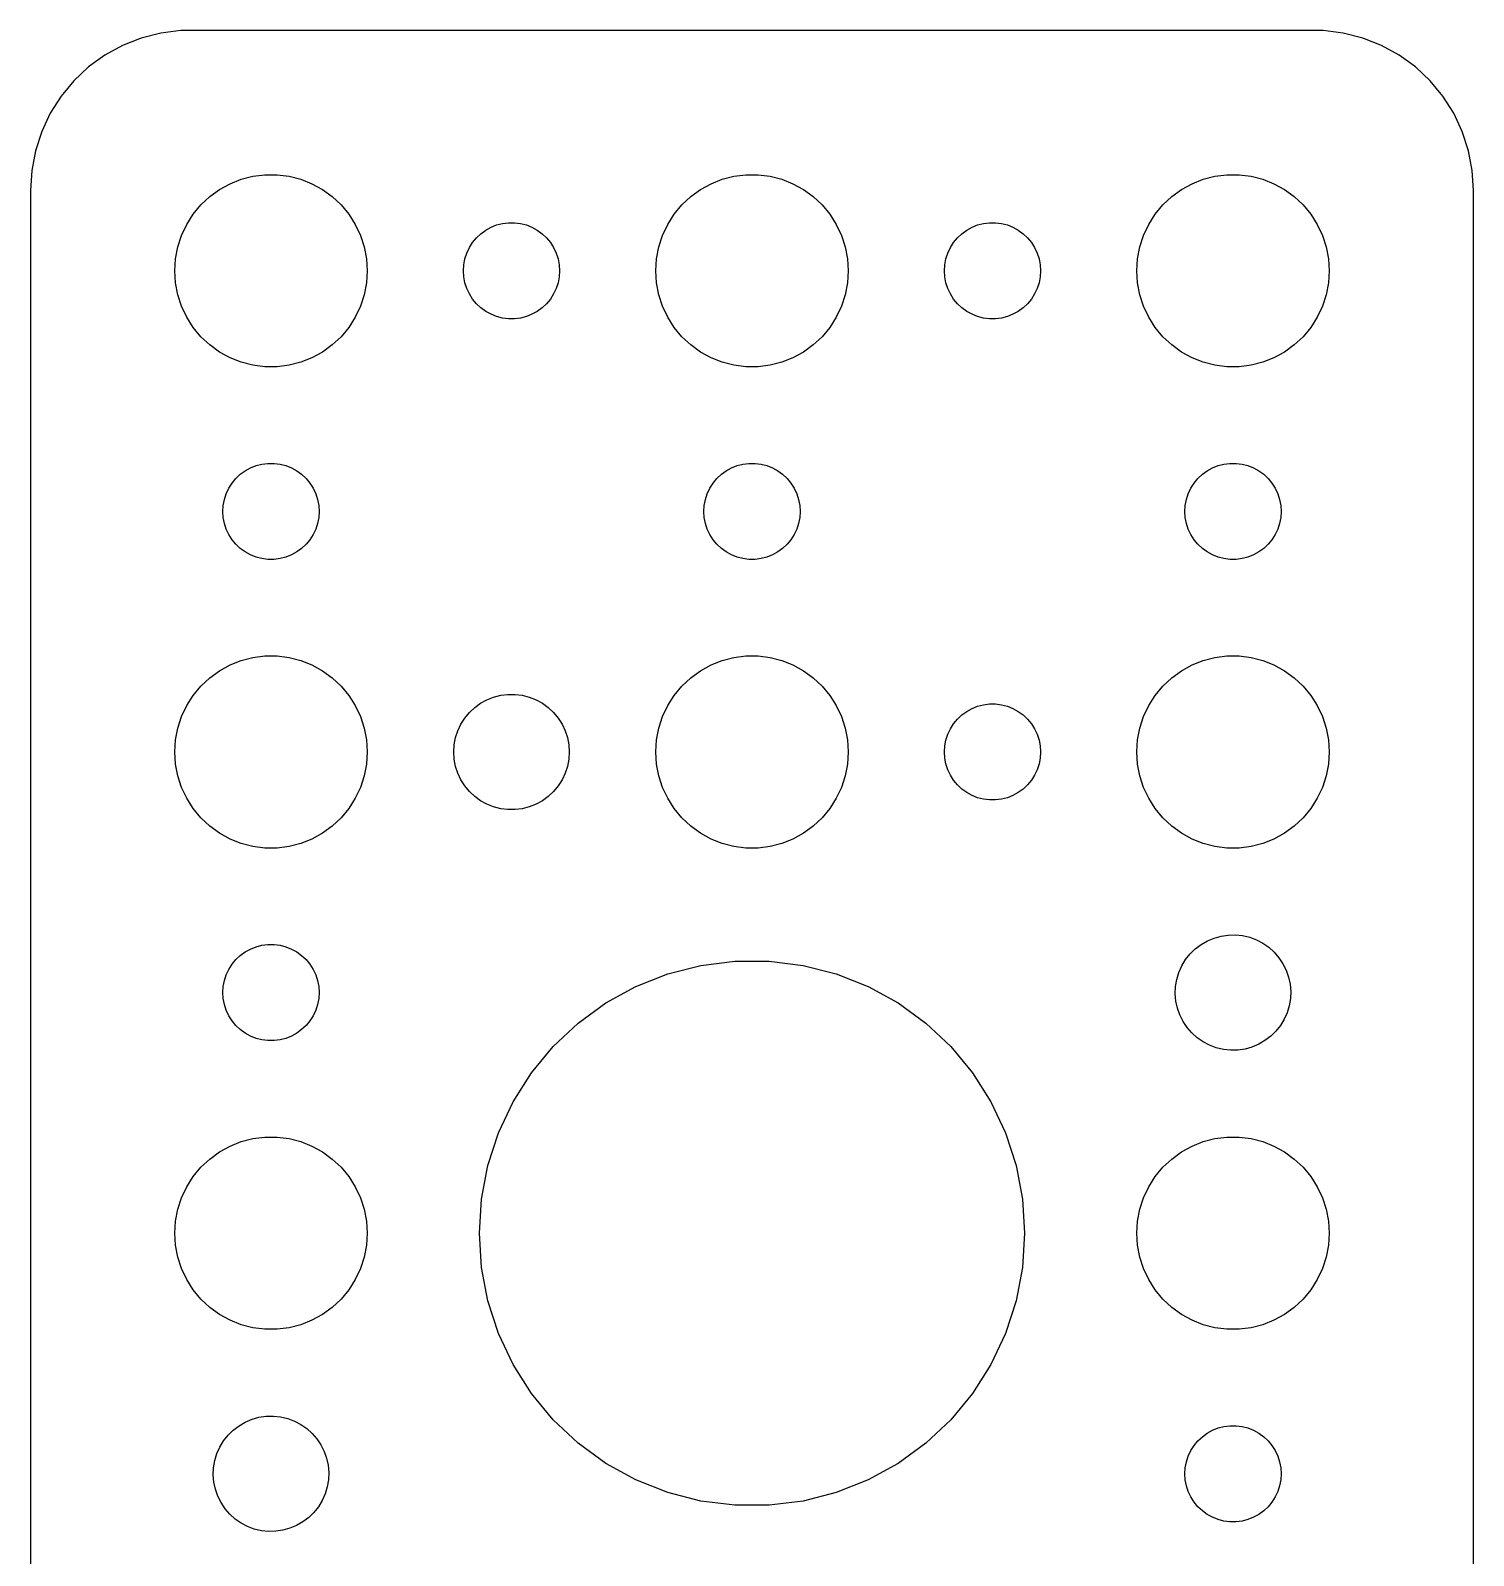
# Model space of a CAD drawing. Header units: metres. Extents: x -22 to 82, y 131 to 289.
# Drawn here: x -22.5 to 22.5, y 157.95 to 205.49 of the extents above; entities that cross this region are included whole.
import ezdxf

# ---------------------------------------------------------------- set-up
doc = ezdxf.new("R2010")
doc.units = ezdxf.units.M

msp = doc.modelspace()

# ---------------------------------------------------------------- linework, layer by layer
for p, q in [((-18.4369, 205.411), (-19.0451, 205.255)), ((-17.8139, 205.49), (-18.4369, 205.411)), ((17.8139, 205.49), (-17.8139, 205.49)), ((18.4369, 205.411), (17.8139, 205.49)), ((19.0451, 205.255), (18.4369, 205.411)), ((-19.6289, 205.024), (-20.1791, 204.722)), ((-19.0451, 205.255), (-19.6289, 205.024)), ((19.6289, 205.024), (19.0451, 205.255)), ((20.1791, 204.722), (19.6289, 205.024)), ((-20.1791, 204.722), (-20.6871, 204.353)), ((20.6871, 204.353), (20.1791, 204.722)), ((-20.6871, 204.353), (-21.1448, 203.923)), ((21.1448, 203.923), (20.6871, 204.353)), ((-21.1448, 203.923), (-21.5451, 203.439)), ((21.5451, 203.439), (21.1448, 203.923)), ((-21.5451, 203.439), (-21.8815, 202.909)), ((21.8815, 202.909), (21.5451, 203.439)), ((-21.8815, 202.909), (-22.1489, 202.341)), ((22.1489, 202.341), (21.8815, 202.909)), ((-22.1489, 202.341), (-22.3429, 201.743)), ((22.3429, 201.743), (22.1489, 202.341)), ((-22.3429, 201.743), (-22.4606, 201.127)), ((22.4606, 201.127), (22.3429, 201.743)), ((-22.4606, 201.127), (-22.5, 200.5)), ((22.5, 200.5), (22.4606, 201.127)), ((-16.6075, 200.533), (-16.2773, 200.714)), ((-16.2773, 200.714), (-15.927, 200.853)), ((-15.927, 200.853), (-15.5621, 200.947)), ((-15.5621, 200.947), (-15.1884, 200.994)), ((-15.1884, 200.994), (-14.8116, 200.994)), ((-14.8116, 200.994), (-14.4379, 200.947)), ((-14.4379, 200.947), (-14.0729, 200.853)), ((-14.0729, 200.853), (-13.7227, 200.714)), ((-13.7227, 200.714), (-13.3925, 200.533)), ((-1.60747, 200.533), (-1.27733, 200.714)), ((-1.27733, 200.714), (-0.927048, 200.853)), ((-0.927048, 200.853), (-0.562134, 200.947)), ((-0.562134, 200.947), (-0.18837, 200.994)), ((-0.18837, 200.994), (0.18837, 200.994)), ((0.18837, 200.994), (0.562134, 200.947)), ((0.562134, 200.947), (0.927048, 200.853)), ((0.927048, 200.853), (1.27733, 200.714)), ((1.27733, 200.714), (1.60747, 200.533)), ((13.3925, 200.533), (13.7227, 200.714)), ((13.7227, 200.714), (14.0729, 200.853)), ((14.0729, 200.853), (14.4379, 200.947)), ((14.4379, 200.947), (14.8116, 200.994)), ((14.8116, 200.994), (15.1884, 200.994)), ((15.1884, 200.994), (15.5621, 200.947)), ((15.5621, 200.947), (15.927, 200.853)), ((15.927, 200.853), (16.2773, 200.714)), ((16.2773, 200.714), (16.6075, 200.533)), ((-22.5, 200.5), (-22.5, 135.5)), ((-17.1869, 200.054), (-16.9123, 200.312)), ((-16.9123, 200.312), (-16.6075, 200.533)), ((-13.3925, 200.533), (-13.0877, 200.312)), ((-13.0877, 200.312), (-12.8131, 200.054)), ((-2.1869, 200.054), (-1.91226, 200.312)), ((-1.91226, 200.312), (-1.60747, 200.533)), ((1.60747, 200.533), (1.91226, 200.312)), ((1.91226, 200.312), (2.1869, 200.054)), ((12.8131, 200.054), (13.0877, 200.312)), ((13.0877, 200.312), (13.3925, 200.533)), ((16.6075, 200.533), (16.9123, 200.312)), ((16.9123, 200.312), (17.1869, 200.054)), ((22.5, 135.5), (22.5, 200.5)), ((-17.6289, 199.445), (-17.427, 199.763)), ((-17.427, 199.763), (-17.1869, 200.054)), ((-12.8131, 200.054), (-12.5729, 199.763)), ((-12.5729, 199.763), (-12.3711, 199.445)), ((-2.62891, 199.445), (-2.42705, 199.763)), ((-2.42705, 199.763), (-2.1869, 200.054)), ((2.1869, 200.054), (2.42705, 199.763)), ((2.42705, 199.763), (2.62891, 199.445)), ((12.3711, 199.445), (12.5729, 199.763)), ((12.5729, 199.763), (12.8131, 200.054)), ((17.1869, 200.054), (17.427, 199.763)), ((17.427, 199.763), (17.6289, 199.445)), ((-17.7893, 199.104), (-17.6289, 199.445)), ((-12.3711, 199.445), (-12.2107, 199.104)), ((-8.45613, 199.156), (-8.30373, 199.266)), ((-8.30373, 199.266), (-8.13866, 199.357)), ((-8.13866, 199.357), (-7.96352, 199.427)), ((-7.96352, 199.427), (-7.78107, 199.473)), ((-7.78107, 199.473), (-7.59418, 199.497)), ((-7.59418, 199.497), (-7.40581, 199.497)), ((-7.40581, 199.497), (-7.21892, 199.473)), ((-7.21892, 199.473), (-7.03647, 199.427)), ((-7.03647, 199.427), (-6.86133, 199.357)), ((-6.86133, 199.357), (-6.69626, 199.266)), ((-6.69626, 199.266), (-6.54385, 199.156)), ((-2.78932, 199.104), (-2.62891, 199.445)), ((2.62891, 199.445), (2.78932, 199.104)), ((6.54385, 199.156), (6.69626, 199.266)), ((6.69626, 199.266), (6.86133, 199.357)), ((6.86133, 199.357), (7.03647, 199.427)), ((7.03647, 199.427), (7.21892, 199.473)), ((7.21892, 199.473), (7.40581, 199.497)), ((7.40581, 199.497), (7.59418, 199.497)), ((7.59418, 199.497), (7.78107, 199.473)), ((7.78107, 199.473), (7.96352, 199.427)), ((7.96352, 199.427), (8.13866, 199.357)), ((8.13866, 199.357), (8.30373, 199.266)), ((8.30373, 199.266), (8.45613, 199.156)), ((12.2107, 199.104), (12.3711, 199.445)), ((17.6289, 199.445), (17.7893, 199.104)), ((-17.9763, 198.376), (-17.9057, 198.746)), ((-17.9057, 198.746), (-17.7893, 199.104)), ((-12.2107, 199.104), (-12.0942, 198.746)), ((-12.0942, 198.746), (-12.0237, 198.376)), ((-8.89465, 198.552), (-8.81445, 198.723)), ((-8.81445, 198.723), (-8.71352, 198.882)), ((-8.71352, 198.882), (-8.59344, 199.027)), ((-8.59344, 199.027), (-8.45613, 199.156)), ((-6.54385, 199.156), (-6.40654, 199.027)), ((-6.40654, 199.027), (-6.28647, 198.882)), ((-6.28647, 198.882), (-6.18553, 198.723)), ((-6.18553, 198.723), (-6.10533, 198.552)), ((-2.97633, 198.376), (-2.90575, 198.746)), ((-2.90575, 198.746), (-2.78932, 199.104)), ((2.78932, 199.104), (2.90575, 198.746)), ((2.90575, 198.746), (2.97633, 198.376)), ((6.10533, 198.552), (6.18553, 198.723)), ((6.18553, 198.723), (6.28647, 198.882)), ((6.28647, 198.882), (6.40654, 199.027)), ((6.40654, 199.027), (6.54385, 199.156)), ((8.45613, 199.156), (8.59344, 199.027)), ((8.59344, 199.027), (8.71352, 198.882)), ((8.71352, 198.882), (8.81445, 198.723)), ((8.81445, 198.723), (8.89465, 198.552)), ((12.0237, 198.376), (12.0942, 198.746)), ((12.0942, 198.746), (12.2107, 199.104)), ((17.7893, 199.104), (17.9057, 198.746)), ((17.9057, 198.746), (17.9763, 198.376)), ((-18, 198), (-17.9763, 198.376)), ((-12.0237, 198.376), (-12, 198)), ((-8.98816, 198.188), (-8.95287, 198.373)), ((-8.95287, 198.373), (-8.89465, 198.552)), ((-6.10533, 198.552), (-6.04712, 198.373)), ((-6.04712, 198.373), (-6.01183, 198.188)), ((-3, 198), (-2.97633, 198.376)), ((2.97633, 198.376), (3, 198)), ((6.01183, 198.188), (6.04712, 198.373)), ((6.04712, 198.373), (6.10533, 198.552)), ((8.89465, 198.552), (8.95287, 198.373)), ((8.95287, 198.373), (8.98816, 198.188)), ((12, 198), (12.0237, 198.376)), ((17.9763, 198.376), (18, 198)), ((-17.9763, 197.624), (-18, 198)), ((-12, 198), (-12.0237, 197.624)), ((-9, 198), (-8.98816, 198.188)), ((-8.98816, 197.812), (-9, 198)), ((-8.95287, 197.627), (-8.98816, 197.812)), ((-6.01183, 197.812), (-6.04712, 197.627)), ((-6.01183, 198.188), (-6, 198)), ((-6, 198), (-6.01183, 197.812)), ((-2.97633, 197.624), (-3, 198)), ((3, 198), (2.97633, 197.624)), ((6, 198), (6.01183, 198.188)), ((6.01183, 197.812), (6, 198)), ((6.04712, 197.627), (6.01183, 197.812)), ((8.98816, 197.812), (8.95287, 197.627)), ((8.98816, 198.188), (9, 198)), ((9, 198), (8.98816, 197.812)), ((12.0237, 197.624), (12, 198)), ((18, 198), (17.9763, 197.624)), ((-17.9057, 197.254), (-17.9763, 197.624)), ((-12.0237, 197.624), (-12.0942, 197.254)), ((-8.89465, 197.448), (-8.95287, 197.627)), ((-8.81445, 197.277), (-8.89465, 197.448)), ((-6.10533, 197.448), (-6.18553, 197.277)), ((-6.04712, 197.627), (-6.10533, 197.448)), ((-2.90575, 197.254), (-2.97633, 197.624)), ((2.97633, 197.624), (2.90575, 197.254)), ((6.10533, 197.448), (6.04712, 197.627)), ((6.18553, 197.277), (6.10533, 197.448)), ((8.89465, 197.448), (8.81445, 197.277)), ((8.95287, 197.627), (8.89465, 197.448)), ((12.0942, 197.254), (12.0237, 197.624)), ((17.9763, 197.624), (17.9057, 197.254)), ((-17.7893, 196.896), (-17.9057, 197.254)), ((-17.6289, 196.555), (-17.7893, 196.896)), ((-12.2107, 196.896), (-12.3711, 196.555)), ((-12.0942, 197.254), (-12.2107, 196.896)), ((-8.71352, 197.118), (-8.81445, 197.277)), ((-8.59344, 196.973), (-8.71352, 197.118)), ((-8.45613, 196.844), (-8.59344, 196.973)), ((-8.30373, 196.734), (-8.45613, 196.844)), ((-6.54385, 196.844), (-6.69626, 196.734)), ((-6.40654, 196.973), (-6.54385, 196.844)), ((-6.28647, 197.118), (-6.40654, 196.973)), ((-6.18553, 197.277), (-6.28647, 197.118)), ((-2.78932, 196.896), (-2.90575, 197.254)), ((-2.62891, 196.555), (-2.78932, 196.896)), ((2.78932, 196.896), (2.62891, 196.555)), ((2.90575, 197.254), (2.78932, 196.896)), ((6.28647, 197.118), (6.18553, 197.277)), ((6.40654, 196.973), (6.28647, 197.118)), ((6.54385, 196.844), (6.40654, 196.973)), ((6.69626, 196.734), (6.54385, 196.844)), ((8.45613, 196.844), (8.30373, 196.734)), ((8.59344, 196.973), (8.45613, 196.844)), ((8.71352, 197.118), (8.59344, 196.973)), ((8.81445, 197.277), (8.71352, 197.118)), ((12.2107, 196.896), (12.0942, 197.254)), ((12.3711, 196.555), (12.2107, 196.896)), ((17.7893, 196.896), (17.6289, 196.555)), ((17.9057, 197.254), (17.7893, 196.896)), ((-17.427, 196.237), (-17.6289, 196.555)), ((-12.3711, 196.555), (-12.5729, 196.237)), ((-8.13866, 196.643), (-8.30373, 196.734)), ((-7.96352, 196.573), (-8.13866, 196.643)), ((-7.78107, 196.527), (-7.96352, 196.573)), ((-7.59418, 196.503), (-7.78107, 196.527)), ((-7.40581, 196.503), (-7.59418, 196.503)), ((-7.21892, 196.527), (-7.40581, 196.503)), ((-7.03647, 196.573), (-7.21892, 196.527)), ((-6.86133, 196.643), (-7.03647, 196.573)), ((-6.69626, 196.734), (-6.86133, 196.643)), ((-2.42705, 196.237), (-2.62891, 196.555)), ((2.62891, 196.555), (2.42705, 196.237)), ((6.86133, 196.643), (6.69626, 196.734)), ((7.03647, 196.573), (6.86133, 196.643)), ((7.21892, 196.527), (7.03647, 196.573)), ((7.40581, 196.503), (7.21892, 196.527)), ((7.59418, 196.503), (7.40581, 196.503)), ((7.78107, 196.527), (7.59418, 196.503)), ((7.96352, 196.573), (7.78107, 196.527)), ((8.13866, 196.643), (7.96352, 196.573)), ((8.30373, 196.734), (8.13866, 196.643)), ((12.5729, 196.237), (12.3711, 196.555)), ((17.6289, 196.555), (17.427, 196.237)), ((-17.1869, 195.946), (-17.427, 196.237)), ((-16.9123, 195.688), (-17.1869, 195.946)), ((-12.8131, 195.946), (-13.0877, 195.688)), ((-12.5729, 196.237), (-12.8131, 195.946)), ((-2.1869, 195.946), (-2.42705, 196.237)), ((-1.91226, 195.688), (-2.1869, 195.946)), ((2.1869, 195.946), (1.91226, 195.688)), ((2.42705, 196.237), (2.1869, 195.946)), ((12.8131, 195.946), (12.5729, 196.237)), ((13.0877, 195.688), (12.8131, 195.946)), ((17.1869, 195.946), (16.9123, 195.688)), ((17.427, 196.237), (17.1869, 195.946)), ((-16.6075, 195.467), (-16.9123, 195.688)), ((-16.2773, 195.286), (-16.6075, 195.467)), ((-13.3925, 195.467), (-13.7227, 195.286)), ((-13.0877, 195.688), (-13.3925, 195.467)), ((-1.60747, 195.467), (-1.91226, 195.688)), ((-1.27733, 195.286), (-1.60747, 195.467)), ((1.60747, 195.467), (1.27733, 195.286)), ((1.91226, 195.688), (1.60747, 195.467)), ((13.3925, 195.467), (13.0877, 195.688)), ((13.7227, 195.286), (13.3925, 195.467)), ((16.6075, 195.467), (16.2773, 195.286)), ((16.9123, 195.688), (16.6075, 195.467)), ((-15.927, 195.147), (-16.2773, 195.286)), ((-15.5621, 195.053), (-15.927, 195.147)), ((-15.1884, 195.006), (-15.5621, 195.053)), ((-14.8116, 195.006), (-15.1884, 195.006)), ((-14.4379, 195.053), (-14.8116, 195.006)), ((-14.0729, 195.147), (-14.4379, 195.053)), ((-13.7227, 195.286), (-14.0729, 195.147)), ((-0.927048, 195.147), (-1.27733, 195.286)), ((-0.562134, 195.053), (-0.927048, 195.147)), ((-0.18837, 195.006), (-0.562134, 195.053)), ((0.18837, 195.006), (-0.18837, 195.006)), ((0.562134, 195.053), (0.18837, 195.006)), ((0.927048, 195.147), (0.562134, 195.053)), ((1.27733, 195.286), (0.927048, 195.147)), ((14.0729, 195.147), (13.7227, 195.286)), ((14.4379, 195.053), (14.0729, 195.147)), ((14.8116, 195.006), (14.4379, 195.053)), ((15.1884, 195.006), (14.8116, 195.006)), ((15.5621, 195.053), (15.1884, 195.006)), ((15.927, 195.147), (15.5621, 195.053)), ((16.2773, 195.286), (15.927, 195.147)), ((-16.0934, 191.527), (-15.9561, 191.656)), ((-15.9561, 191.656), (-15.8037, 191.766)), ((-15.8037, 191.766), (-15.6387, 191.857)), ((-15.6387, 191.857), (-15.4635, 191.927)), ((-15.4635, 191.927), (-15.2811, 191.973)), ((-15.2811, 191.973), (-15.0942, 191.997)), ((-15.0942, 191.997), (-14.9058, 191.997)), ((-14.9058, 191.997), (-14.7189, 191.973)), ((-14.7189, 191.973), (-14.5365, 191.927)), ((-14.5365, 191.927), (-14.3613, 191.857)), ((-14.3613, 191.857), (-14.1963, 191.766)), ((-14.1963, 191.766), (-14.0439, 191.656)), ((-14.0439, 191.656), (-13.9065, 191.527)), ((-1.09344, 191.527), (-0.956131, 191.656)), ((-0.956131, 191.656), (-0.803726, 191.766)), ((-0.803726, 191.766), (-0.638657, 191.857)), ((-0.638657, 191.857), (-0.463516, 191.927)), ((-0.463516, 191.927), (-0.281067, 191.973)), ((-0.281067, 191.973), (-0.094177, 191.997)), ((-0.094177, 191.997), (0.094177, 191.997)), ((0.094177, 191.997), (0.281067, 191.973)), ((0.281067, 191.973), (0.463516, 191.927)), ((0.463516, 191.927), (0.638657, 191.857)), ((0.638657, 191.857), (0.803726, 191.766)), ((0.803726, 191.766), (0.956131, 191.656)), ((0.956131, 191.656), (1.09344, 191.527)), ((13.9065, 191.527), (14.0439, 191.656)), ((14.0439, 191.656), (14.1963, 191.766)), ((14.1963, 191.766), (14.3613, 191.857)), ((14.3613, 191.857), (14.5365, 191.927)), ((14.5365, 191.927), (14.7189, 191.973)), ((14.7189, 191.973), (14.9058, 191.997)), ((14.9058, 191.997), (15.0942, 191.997)), ((15.0942, 191.997), (15.2811, 191.973)), ((15.2811, 191.973), (15.4635, 191.927)), ((15.4635, 191.927), (15.6387, 191.857)), ((15.6387, 191.857), (15.8037, 191.766)), ((15.8037, 191.766), (15.9561, 191.656)), ((15.9561, 191.656), (16.0934, 191.527)), ((-16.3947, 191.052), (-16.3145, 191.223)), ((-16.3145, 191.223), (-16.2135, 191.382)), ((-16.2135, 191.382), (-16.0934, 191.527)), ((-13.9065, 191.527), (-13.7865, 191.382)), ((-13.7865, 191.382), (-13.6855, 191.223)), ((-13.6855, 191.223), (-13.6053, 191.052)), ((-1.39465, 191.052), (-1.31445, 191.223)), ((-1.31445, 191.223), (-1.21352, 191.382)), ((-1.21352, 191.382), (-1.09344, 191.527)), ((1.09344, 191.527), (1.21352, 191.382)), ((1.21352, 191.382), (1.31445, 191.223)), ((1.31445, 191.223), (1.39465, 191.052)), ((13.6053, 191.052), (13.6855, 191.223)), ((13.6855, 191.223), (13.7865, 191.382)), ((13.7865, 191.382), (13.9065, 191.527)), ((16.0934, 191.527), (16.2135, 191.382)), ((16.2135, 191.382), (16.3145, 191.223)), ((16.3145, 191.223), (16.3947, 191.052)), ((-16.5, 190.5), (-16.4882, 190.688)), ((-16.4882, 190.688), (-16.4529, 190.873)), ((-16.4529, 190.873), (-16.3947, 191.052)), ((-13.6053, 191.052), (-13.5471, 190.873)), ((-13.5471, 190.873), (-13.5118, 190.688)), ((-13.5118, 190.688), (-13.5, 190.5)), ((-1.5, 190.5), (-1.48816, 190.688)), ((-1.48816, 190.688), (-1.45287, 190.873)), ((-1.45287, 190.873), (-1.39465, 191.052)), ((1.39465, 191.052), (1.45287, 190.873)), ((1.45287, 190.873), (1.48816, 190.688)), ((1.48816, 190.688), (1.5, 190.5)), ((13.5, 190.5), (13.5118, 190.688)), ((13.5118, 190.688), (13.5471, 190.873)), ((13.5471, 190.873), (13.6053, 191.052)), ((16.3947, 191.052), (16.4529, 190.873)), ((16.4529, 190.873), (16.4882, 190.688)), ((16.4882, 190.688), (16.5, 190.5)), ((-16.4882, 190.312), (-16.5, 190.5)), ((-16.4529, 190.127), (-16.4882, 190.312)), ((-13.5118, 190.312), (-13.5471, 190.127)), ((-13.5, 190.5), (-13.5118, 190.312)), ((-1.48816, 190.312), (-1.5, 190.5)), ((-1.45287, 190.127), (-1.48816, 190.312)), ((1.48816, 190.312), (1.45287, 190.127)), ((1.5, 190.5), (1.48816, 190.312)), ((13.5118, 190.312), (13.5, 190.5)), ((13.5471, 190.127), (13.5118, 190.312)), ((16.4882, 190.312), (16.4529, 190.127)), ((16.5, 190.5), (16.4882, 190.312)), ((-16.3947, 189.948), (-16.4529, 190.127)), ((-16.3145, 189.777), (-16.3947, 189.948)), ((-16.2135, 189.618), (-16.3145, 189.777)), ((-13.6855, 189.777), (-13.7865, 189.618)), ((-13.6053, 189.948), (-13.6855, 189.777)), ((-13.5471, 190.127), (-13.6053, 189.948)), ((-1.39465, 189.948), (-1.45287, 190.127)), ((-1.31445, 189.777), (-1.39465, 189.948)), ((-1.21352, 189.618), (-1.31445, 189.777)), ((1.31445, 189.777), (1.21352, 189.618)), ((1.39465, 189.948), (1.31445, 189.777)), ((1.45287, 190.127), (1.39465, 189.948)), ((13.6053, 189.948), (13.5471, 190.127)), ((13.6855, 189.777), (13.6053, 189.948)), ((13.7865, 189.618), (13.6855, 189.777)), ((16.3145, 189.777), (16.2135, 189.618)), ((16.3947, 189.948), (16.3145, 189.777)), ((16.4529, 190.127), (16.3947, 189.948)), ((-16.0934, 189.473), (-16.2135, 189.618)), ((-15.9561, 189.344), (-16.0934, 189.473)), ((-15.8037, 189.234), (-15.9561, 189.344)), ((-15.6387, 189.143), (-15.8037, 189.234)), ((-14.1963, 189.234), (-14.3613, 189.143)), ((-14.0439, 189.344), (-14.1963, 189.234)), ((-13.9065, 189.473), (-14.0439, 189.344)), ((-13.7865, 189.618), (-13.9065, 189.473)), ((-1.09344, 189.473), (-1.21352, 189.618)), ((-0.956131, 189.344), (-1.09344, 189.473)), ((-0.803726, 189.234), (-0.956131, 189.344)), ((-0.638657, 189.143), (-0.803726, 189.234)), ((0.803726, 189.234), (0.638657, 189.143)), ((0.956131, 189.344), (0.803726, 189.234)), ((1.09344, 189.473), (0.956131, 189.344)), ((1.21352, 189.618), (1.09344, 189.473)), ((13.9065, 189.473), (13.7865, 189.618)), ((14.0439, 189.344), (13.9065, 189.473)), ((14.1963, 189.234), (14.0439, 189.344)), ((14.3613, 189.143), (14.1963, 189.234)), ((15.8037, 189.234), (15.6387, 189.143)), ((15.9561, 189.344), (15.8037, 189.234)), ((16.0934, 189.473), (15.9561, 189.344)), ((16.2135, 189.618), (16.0934, 189.473)), ((-15.4635, 189.073), (-15.6387, 189.143)), ((-15.2811, 189.027), (-15.4635, 189.073)), ((-15.0942, 189.003), (-15.2811, 189.027)), ((-14.9058, 189.003), (-15.0942, 189.003)), ((-14.7189, 189.027), (-14.9058, 189.003)), ((-14.5365, 189.073), (-14.7189, 189.027)), ((-14.3613, 189.143), (-14.5365, 189.073)), ((-0.463516, 189.073), (-0.638657, 189.143)), ((-0.281067, 189.027), (-0.463516, 189.073)), ((-0.094177, 189.003), (-0.281067, 189.027)), ((0.094177, 189.003), (-0.094177, 189.003)), ((0.281067, 189.027), (0.094177, 189.003)), ((0.463516, 189.073), (0.281067, 189.027)), ((0.638657, 189.143), (0.463516, 189.073)), ((14.5365, 189.073), (14.3613, 189.143)), ((14.7189, 189.027), (14.5365, 189.073)), ((14.9058, 189.003), (14.7189, 189.027)), ((15.0942, 189.003), (14.9058, 189.003)), ((15.2811, 189.027), (15.0942, 189.003)), ((15.4635, 189.073), (15.2811, 189.027)), ((15.6387, 189.143), (15.4635, 189.073)), ((-15.927, 185.853), (-15.5621, 185.947)), ((-15.5621, 185.947), (-15.1884, 185.994)), ((-15.1884, 185.994), (-14.8116, 185.994)), ((-14.8116, 185.994), (-14.4379, 185.947)), ((-14.4379, 185.947), (-14.0729, 185.853)), ((-0.927048, 185.853), (-0.562134, 185.947)), ((-0.562134, 185.947), (-0.18837, 185.994)), ((-0.18837, 185.994), (0.18837, 185.994)), ((0.18837, 185.994), (0.562134, 185.947)), ((0.562134, 185.947), (0.927048, 185.853)), ((14.0729, 185.853), (14.4379, 185.947)), ((14.4379, 185.947), (14.8116, 185.994)), ((14.8116, 185.994), (15.1884, 185.994)), ((15.1884, 185.994), (15.5621, 185.947)), ((15.5621, 185.947), (15.927, 185.853)), ((-16.9123, 185.312), (-16.6075, 185.533)), ((-16.6075, 185.533), (-16.2773, 185.714)), ((-16.2773, 185.714), (-15.927, 185.853)), ((-14.0729, 185.853), (-13.7227, 185.714)), ((-13.7227, 185.714), (-13.3925, 185.533)), ((-13.3925, 185.533), (-13.0877, 185.312)), ((-1.91226, 185.312), (-1.60747, 185.533)), ((-1.60747, 185.533), (-1.27733, 185.714)), ((-1.27733, 185.714), (-0.927048, 185.853)), ((0.927048, 185.853), (1.27733, 185.714)), ((1.27733, 185.714), (1.60747, 185.533)), ((1.60747, 185.533), (1.91226, 185.312)), ((13.0877, 185.312), (13.3925, 185.533)), ((13.3925, 185.533), (13.7227, 185.714)), ((13.7227, 185.714), (14.0729, 185.853)), ((15.927, 185.853), (16.2773, 185.714)), ((16.2773, 185.714), (16.6075, 185.533)), ((16.6075, 185.533), (16.9123, 185.312)), ((-17.427, 184.763), (-17.1869, 185.054)), ((-17.1869, 185.054), (-16.9123, 185.312)), ((-13.0877, 185.312), (-12.8131, 185.054)), ((-12.8131, 185.054), (-12.5729, 184.763)), ((-2.42705, 184.763), (-2.1869, 185.054)), ((-2.1869, 185.054), (-1.91226, 185.312)), ((1.91226, 185.312), (2.1869, 185.054)), ((2.1869, 185.054), (2.42705, 184.763)), ((12.5729, 184.763), (12.8131, 185.054)), ((12.8131, 185.054), (13.0877, 185.312)), ((16.9123, 185.312), (17.1869, 185.054)), ((17.1869, 185.054), (17.427, 184.763)), ((-17.6289, 184.445), (-17.427, 184.763)), ((-12.5729, 184.763), (-12.3711, 184.445)), ((-8.64735, 184.387), (-8.46448, 184.52)), ((-8.46448, 184.52), (-8.26639, 184.629)), ((-8.26639, 184.629), (-8.05623, 184.712)), ((-8.05623, 184.712), (-7.83728, 184.768)), ((-7.83728, 184.768), (-7.61302, 184.796)), ((-7.61302, 184.796), (-7.38696, 184.796)), ((-7.38696, 184.796), (-7.1627, 184.768)), ((-7.1627, 184.768), (-6.94376, 184.712)), ((-6.94376, 184.712), (-6.7336, 184.629)), ((-6.7336, 184.629), (-6.53551, 184.52)), ((-6.53551, 184.52), (-6.35263, 184.387)), ((-2.62891, 184.445), (-2.42705, 184.763)), ((2.42705, 184.763), (2.62891, 184.445)), ((7.03647, 184.427), (7.21892, 184.473)), ((7.21892, 184.473), (7.40581, 184.497)), ((7.40581, 184.497), (7.59418, 184.497)), ((7.59418, 184.497), (7.78107, 184.473)), ((7.78107, 184.473), (7.96352, 184.427)), ((12.3711, 184.445), (12.5729, 184.763)), ((17.427, 184.763), (17.6289, 184.445)), ((-17.9057, 183.746), (-17.7893, 184.104)), ((-17.7893, 184.104), (-17.6289, 184.445)), ((-12.3711, 184.445), (-12.2107, 184.104)), ((-12.2107, 184.104), (-12.0942, 183.746)), ((-9.07735, 183.867), (-8.95622, 184.058)), ((-8.95622, 184.058), (-8.81213, 184.232)), ((-8.81213, 184.232), (-8.64735, 184.387)), ((-6.35263, 184.387), (-6.18785, 184.232)), ((-6.18785, 184.232), (-6.04376, 184.058)), ((-6.04376, 184.058), (-5.92264, 183.867)), ((-2.90575, 183.746), (-2.78932, 184.104)), ((-2.78932, 184.104), (-2.62891, 184.445)), ((2.62891, 184.445), (2.78932, 184.104)), ((2.78932, 184.104), (2.90575, 183.746)), ((6.28647, 183.882), (6.40654, 184.027)), ((6.40654, 184.027), (6.54385, 184.156)), ((6.54385, 184.156), (6.69626, 184.266)), ((6.69626, 184.266), (6.86133, 184.357)), ((6.86133, 184.357), (7.03647, 184.427)), ((7.96352, 184.427), (8.13866, 184.357)), ((8.13866, 184.357), (8.30373, 184.266)), ((8.30373, 184.266), (8.45613, 184.156)), ((8.45613, 184.156), (8.59344, 184.027)), ((8.59344, 184.027), (8.71352, 183.882)), ((12.0942, 183.746), (12.2107, 184.104)), ((12.2107, 184.104), (12.3711, 184.445)), ((17.6289, 184.445), (17.7893, 184.104)), ((17.7893, 184.104), (17.9057, 183.746)), ((-17.9763, 183.376), (-17.9057, 183.746)), ((-12.0942, 183.746), (-12.0237, 183.376)), ((-9.24344, 183.448), (-9.17358, 183.663)), ((-9.17358, 183.663), (-9.07735, 183.867)), ((-5.92264, 183.867), (-5.8264, 183.663)), ((-5.8264, 183.663), (-5.75655, 183.448)), ((-2.97633, 183.376), (-2.90575, 183.746)), ((2.90575, 183.746), (2.97633, 183.376)), ((6.04712, 183.373), (6.10533, 183.552)), ((6.10533, 183.552), (6.18553, 183.723)), ((6.18553, 183.723), (6.28647, 183.882)), ((8.71352, 183.882), (8.81445, 183.723)), ((8.81445, 183.723), (8.89465, 183.552)), ((8.89465, 183.552), (8.95287, 183.373)), ((12.0237, 183.376), (12.0942, 183.746)), ((17.9057, 183.746), (17.9763, 183.376)), ((-18, 183), (-17.9763, 183.376)), ((-12.0237, 183.376), (-12, 183)), ((-9.29999, 183), (-9.2858, 183.226)), ((-9.2858, 183.226), (-9.24344, 183.448)), ((-5.75655, 183.448), (-5.71419, 183.226)), ((-5.71419, 183.226), (-5.7, 183)), ((-3, 183), (-2.97633, 183.376)), ((2.97633, 183.376), (3, 183)), ((6, 183), (6.01183, 183.188)), ((6.01183, 183.188), (6.04712, 183.373)), ((8.95287, 183.373), (8.98816, 183.188)), ((8.98816, 183.188), (9, 183)), ((12, 183), (12.0237, 183.376)), ((17.9763, 183.376), (18, 183)), ((-17.9763, 182.624), (-18, 183)), ((-17.9057, 182.254), (-17.9763, 182.624)), ((-12.0237, 182.624), (-12.0942, 182.254)), ((-12, 183), (-12.0237, 182.624)), ((-9.2858, 182.774), (-9.29999, 183)), ((-9.24344, 182.552), (-9.2858, 182.774)), ((-9.17358, 182.337), (-9.24344, 182.552)), ((-5.75655, 182.552), (-5.8264, 182.337)), ((-5.71419, 182.774), (-5.75655, 182.552)), ((-5.7, 183), (-5.71419, 182.774)), ((-2.97633, 182.624), (-3, 183)), ((-2.90575, 182.254), (-2.97633, 182.624)), ((2.97633, 182.624), (2.90575, 182.254)), ((3, 183), (2.97633, 182.624)), ((6.01183, 182.812), (6, 183)), ((6.04712, 182.627), (6.01183, 182.812)), ((6.10533, 182.448), (6.04712, 182.627)), ((8.95287, 182.627), (8.89465, 182.448)), ((8.98816, 182.812), (8.95287, 182.627)), ((9, 183), (8.98816, 182.812)), ((12.0237, 182.624), (12, 183)), ((12.0942, 182.254), (12.0237, 182.624)), ((17.9763, 182.624), (17.9057, 182.254)), ((18, 183), (17.9763, 182.624)), ((-17.7893, 181.896), (-17.9057, 182.254)), ((-12.0942, 182.254), (-12.2107, 181.896)), ((-9.07735, 182.133), (-9.17358, 182.337)), ((-8.95622, 181.942), (-9.07735, 182.133)), ((-5.92264, 182.133), (-6.04376, 181.942)), ((-5.8264, 182.337), (-5.92264, 182.133)), ((-2.78932, 181.896), (-2.90575, 182.254)), ((2.90575, 182.254), (2.78932, 181.896)), ((6.18553, 182.277), (6.10533, 182.448)), ((6.28647, 182.118), (6.18553, 182.277)), ((6.40654, 181.973), (6.28647, 182.118)), ((8.71352, 182.118), (8.59344, 181.973)), ((8.81445, 182.277), (8.71352, 182.118)), ((8.89465, 182.448), (8.81445, 182.277)), ((12.2107, 181.896), (12.0942, 182.254)), ((17.9057, 182.254), (17.7893, 181.896)), ((-17.6289, 181.555), (-17.7893, 181.896)), ((-12.2107, 181.896), (-12.3711, 181.555)), ((-8.81213, 181.768), (-8.95622, 181.942)), ((-8.64735, 181.613), (-8.81213, 181.768)), ((-8.46448, 181.48), (-8.64735, 181.613)), ((-6.35263, 181.613), (-6.53551, 181.48)), ((-6.18785, 181.768), (-6.35263, 181.613)), ((-6.04376, 181.942), (-6.18785, 181.768)), ((-2.62891, 181.555), (-2.78932, 181.896)), ((2.78932, 181.896), (2.62891, 181.555)), ((6.54385, 181.844), (6.40654, 181.973)), ((6.69626, 181.734), (6.54385, 181.844)), ((6.86133, 181.643), (6.69626, 181.734)), ((7.03647, 181.573), (6.86133, 181.643)), ((8.13866, 181.643), (7.96352, 181.573)), ((8.30373, 181.734), (8.13866, 181.643)), ((8.45613, 181.844), (8.30373, 181.734)), ((8.59344, 181.973), (8.45613, 181.844)), ((12.3711, 181.555), (12.2107, 181.896)), ((17.7893, 181.896), (17.6289, 181.555)), ((-17.427, 181.237), (-17.6289, 181.555)), ((-17.1869, 180.946), (-17.427, 181.237)), ((-12.5729, 181.237), (-12.8131, 180.946)), ((-12.3711, 181.555), (-12.5729, 181.237)), ((-8.26639, 181.371), (-8.46448, 181.48)), ((-8.05623, 181.288), (-8.26639, 181.371)), ((-7.83728, 181.232), (-8.05623, 181.288)), ((-7.61302, 181.204), (-7.83728, 181.232)), ((-7.38696, 181.204), (-7.61302, 181.204)), ((-7.1627, 181.232), (-7.38696, 181.204)), ((-6.94376, 181.288), (-7.1627, 181.232)), ((-6.7336, 181.371), (-6.94376, 181.288)), ((-6.53551, 181.48), (-6.7336, 181.371)), ((-2.42705, 181.237), (-2.62891, 181.555)), ((-2.1869, 180.946), (-2.42705, 181.237)), ((2.42705, 181.237), (2.1869, 180.946)), ((2.62891, 181.555), (2.42705, 181.237)), ((7.21892, 181.527), (7.03647, 181.573)), ((7.40581, 181.503), (7.21892, 181.527)), ((7.59418, 181.503), (7.40581, 181.503)), ((7.78107, 181.527), (7.59418, 181.503)), ((7.96352, 181.573), (7.78107, 181.527)), ((12.5729, 181.237), (12.3711, 181.555)), ((12.8131, 180.946), (12.5729, 181.237)), ((17.427, 181.237), (17.1869, 180.946)), ((17.6289, 181.555), (17.427, 181.237)), ((-16.9123, 180.688), (-17.1869, 180.946)), ((-16.6075, 180.467), (-16.9123, 180.688)), ((-13.0877, 180.688), (-13.3925, 180.467)), ((-12.8131, 180.946), (-13.0877, 180.688)), ((-1.91226, 180.688), (-2.1869, 180.946)), ((-1.60747, 180.467), (-1.91226, 180.688)), ((1.91226, 180.688), (1.60747, 180.467)), ((2.1869, 180.946), (1.91226, 180.688)), ((13.0877, 180.688), (12.8131, 180.946)), ((13.3925, 180.467), (13.0877, 180.688)), ((16.9123, 180.688), (16.6075, 180.467)), ((17.1869, 180.946), (16.9123, 180.688)), ((-16.2773, 180.286), (-16.6075, 180.467)), ((-15.927, 180.147), (-16.2773, 180.286)), ((-13.7227, 180.286), (-14.0729, 180.147)), ((-13.3925, 180.467), (-13.7227, 180.286)), ((-1.27733, 180.286), (-1.60747, 180.467)), ((-0.927048, 180.147), (-1.27733, 180.286)), ((1.27733, 180.286), (0.927048, 180.147)), ((1.60747, 180.467), (1.27733, 180.286)), ((13.7227, 180.286), (13.3925, 180.467)), ((14.0729, 180.147), (13.7227, 180.286)), ((16.2773, 180.286), (15.927, 180.147)), ((16.6075, 180.467), (16.2773, 180.286)), ((-15.5621, 180.053), (-15.927, 180.147)), ((-15.1884, 180.006), (-15.5621, 180.053)), ((-14.8116, 180.006), (-15.1884, 180.006)), ((-14.4379, 180.053), (-14.8116, 180.006)), ((-14.0729, 180.147), (-14.4379, 180.053)), ((-0.562134, 180.053), (-0.927048, 180.147)), ((-0.18837, 180.006), (-0.562134, 180.053)), ((0.18837, 180.006), (-0.18837, 180.006)), ((0.562134, 180.053), (0.18837, 180.006)), ((0.927048, 180.147), (0.562134, 180.053)), ((14.4379, 180.053), (14.0729, 180.147)), ((14.8116, 180.006), (14.4379, 180.053)), ((15.1884, 180.006), (14.8116, 180.006)), ((15.5621, 180.053), (15.1884, 180.006)), ((15.927, 180.147), (15.5621, 180.053)), ((-15.8037, 176.766), (-15.6387, 176.857)), ((-15.6387, 176.857), (-15.4635, 176.927)), ((-15.4635, 176.927), (-15.2811, 176.973)), ((-15.2811, 176.973), (-15.0942, 176.997)), ((-15.0942, 176.997), (-14.9058, 176.997)), ((-14.9058, 176.997), (-14.7189, 176.973)), ((-14.7189, 176.973), (-14.5365, 176.927)), ((-14.5365, 176.927), (-14.3613, 176.857)), ((-14.3613, 176.857), (-14.1963, 176.766)), ((13.6623, 176.704), (13.8238, 176.863)), ((13.8238, 176.863), (14.0039, 176.999)), ((14.0039, 176.999), (14.1996, 177.112)), ((14.1996, 177.112), (14.408, 177.2)), ((14.408, 177.2), (14.6257, 177.261)), ((14.6257, 177.261), (14.8494, 177.294)), ((14.8494, 177.294), (15.0754, 177.298)), ((15.0754, 177.298), (15.3002, 177.275)), ((15.3002, 177.275), (15.5202, 177.223)), ((15.5202, 177.223), (15.7321, 177.144)), ((15.7321, 177.144), (15.9324, 177.04)), ((15.9324, 177.04), (16.1181, 176.911)), ((16.1181, 176.911), (16.286, 176.759)), ((-16.3145, 176.223), (-16.2135, 176.382)), ((-16.2135, 176.382), (-16.0934, 176.527)), ((-16.0934, 176.527), (-15.9561, 176.656)), ((-15.9561, 176.656), (-15.8037, 176.766)), ((-14.1963, 176.766), (-14.0439, 176.656)), ((-14.0439, 176.656), (-13.9065, 176.527)), ((-13.9065, 176.527), (-13.7865, 176.382)), ((-13.7865, 176.382), (-13.6855, 176.223)), ((-1.59273, 176.349), (-0.533707, 176.483)), ((-0.533707, 176.483), (0.533707, 176.483)), ((0.533707, 176.483), (1.59273, 176.349)), ((13.4048, 176.334), (13.5219, 176.527)), ((13.5219, 176.527), (13.6623, 176.704)), ((16.286, 176.759), (16.4337, 176.588)), ((16.4337, 176.588), (16.5588, 176.4)), ((16.5588, 176.4), (16.6593, 176.198)), ((-16.4529, 175.873), (-16.3947, 176.052)), ((-16.3947, 176.052), (-16.3145, 176.223)), ((-13.6855, 176.223), (-13.6053, 176.052)), ((-13.6053, 176.052), (-13.5471, 175.873)), ((-3.61911, 175.691), (-2.62663, 176.084)), ((-2.62663, 176.084), (-1.59273, 176.349)), ((1.59273, 176.349), (2.62663, 176.084)), ((2.62663, 176.084), (3.61911, 175.691)), ((13.2099, 175.688), (13.2476, 175.911)), ((13.2476, 175.911), (13.3129, 176.127)), ((13.3129, 176.127), (13.4048, 176.334)), ((16.6593, 176.198), (16.7337, 175.984)), ((16.7337, 175.984), (16.7807, 175.763)), ((-16.5, 175.5), (-16.4882, 175.688)), ((-16.4882, 175.312), (-16.5, 175.5)), ((-16.4882, 175.688), (-16.4529, 175.873)), ((-13.5471, 175.873), (-13.5118, 175.688)), ((-13.5118, 175.688), (-13.5, 175.5)), ((-13.5, 175.5), (-13.5118, 175.312)), ((-4.55452, 175.177), (-3.61911, 175.691)), ((3.61911, 175.691), (4.55452, 175.177)), ((13.2004, 175.462), (13.2099, 175.688)), ((13.2193, 175.237), (13.2004, 175.462)), ((16.7807, 175.763), (16.7996, 175.538)), ((16.7996, 175.538), (16.7901, 175.312)), ((-16.4529, 175.127), (-16.4882, 175.312)), ((-16.3947, 174.948), (-16.4529, 175.127)), ((-16.3145, 174.777), (-16.3947, 174.948)), ((-13.6053, 174.948), (-13.6855, 174.777)), ((-13.5471, 175.127), (-13.6053, 174.948)), ((-13.5118, 175.312), (-13.5471, 175.127)), ((-5.41809, 174.549), (-4.55452, 175.177)), ((4.55452, 175.177), (5.41809, 174.549)), ((13.2663, 175.016), (13.2193, 175.237)), ((13.3406, 174.802), (13.2663, 175.016)), ((16.7524, 175.089), (16.6871, 174.873)), ((16.7901, 175.312), (16.7524, 175.089)), ((-16.2135, 174.618), (-16.3145, 174.777)), ((-16.0934, 174.473), (-16.2135, 174.618)), ((-15.9561, 174.344), (-16.0934, 174.473)), ((-13.9065, 174.473), (-14.0439, 174.344)), ((-13.7865, 174.618), (-13.9065, 174.473)), ((-13.6855, 174.777), (-13.7865, 174.618)), ((-6.19623, 173.819), (-5.41809, 174.549)), ((5.41809, 174.549), (6.19623, 173.819)), ((13.4411, 174.6), (13.3406, 174.802)), ((13.5662, 174.412), (13.4411, 174.6)), ((16.4781, 174.473), (16.3376, 174.296)), ((16.5952, 174.666), (16.4781, 174.473)), ((16.6871, 174.873), (16.5952, 174.666)), ((-15.8037, 174.234), (-15.9561, 174.344)), ((-15.6387, 174.143), (-15.8037, 174.234)), ((-15.4635, 174.073), (-15.6387, 174.143)), ((-15.2811, 174.027), (-15.4635, 174.073)), ((-15.0942, 174.003), (-15.2811, 174.027)), ((-14.9058, 174.003), (-15.0942, 174.003)), ((-14.7189, 174.027), (-14.9058, 174.003)), ((-14.5365, 174.073), (-14.7189, 174.027)), ((-14.3613, 174.143), (-14.5365, 174.073)), ((-14.1963, 174.234), (-14.3613, 174.143)), ((-14.0439, 174.344), (-14.1963, 174.234)), ((13.7139, 174.241), (13.5662, 174.412)), ((13.8819, 174.089), (13.7139, 174.241)), ((14.0676, 173.96), (13.8819, 174.089)), ((15.9961, 174.001), (15.8003, 173.888)), ((16.1761, 174.137), (15.9961, 174.001)), ((16.3376, 174.296), (16.1761, 174.137)), ((-6.87663, 172.996), (-6.19623, 173.819)), ((6.19623, 173.819), (6.87663, 172.996)), ((14.2679, 173.856), (14.0676, 173.96)), ((14.4797, 173.777), (14.2679, 173.856)), ((14.6998, 173.725), (14.4797, 173.777)), ((14.9246, 173.702), (14.6998, 173.725)), ((15.1506, 173.706), (14.9246, 173.702)), ((15.3742, 173.739), (15.1506, 173.706)), ((15.5919, 173.8), (15.3742, 173.739)), ((15.8003, 173.888), (15.5919, 173.8)), ((-7.44859, 172.095), (-6.87663, 172.996)), ((6.87663, 172.996), (7.44859, 172.095)), ((-7.90309, 171.129), (-7.44859, 172.095)), ((7.44859, 172.095), (7.90309, 171.129)), ((-16.6075, 170.533), (-16.2773, 170.714)), ((-16.2773, 170.714), (-15.927, 170.853)), ((-15.927, 170.853), (-15.5621, 170.947)), ((-15.5621, 170.947), (-15.1884, 170.994)), ((-15.1884, 170.994), (-14.8116, 170.994)), ((-14.8116, 170.994), (-14.4379, 170.947)), ((-14.4379, 170.947), (-14.0729, 170.853)), ((-14.0729, 170.853), (-13.7227, 170.714)), ((-13.7227, 170.714), (-13.3925, 170.533)), ((-8.23296, 170.114), (-7.90309, 171.129)), ((7.90309, 171.129), (8.23296, 170.114)), ((13.3925, 170.533), (13.7227, 170.714)), ((13.7227, 170.714), (14.0729, 170.853)), ((14.0729, 170.853), (14.4379, 170.947)), ((14.4379, 170.947), (14.8116, 170.994)), ((14.8116, 170.994), (15.1884, 170.994)), ((15.1884, 170.994), (15.5621, 170.947)), ((15.5621, 170.947), (15.927, 170.853)), ((15.927, 170.853), (16.2773, 170.714)), ((16.2773, 170.714), (16.6075, 170.533)), ((-17.1869, 170.054), (-16.9123, 170.312)), ((-16.9123, 170.312), (-16.6075, 170.533)), ((-13.3925, 170.533), (-13.0877, 170.312)), ((-13.0877, 170.312), (-12.8131, 170.054)), ((12.8131, 170.054), (13.0877, 170.312)), ((13.0877, 170.312), (13.3925, 170.533)), ((16.6075, 170.533), (16.9123, 170.312)), ((16.9123, 170.312), (17.1869, 170.054)), ((-17.6289, 169.445), (-17.427, 169.763)), ((-17.427, 169.763), (-17.1869, 170.054)), ((-12.8131, 170.054), (-12.5729, 169.763)), ((-12.5729, 169.763), (-12.3711, 169.445)), ((-8.43297, 169.065), (-8.23296, 170.114)), ((8.23296, 170.114), (8.43297, 169.065)), ((12.3711, 169.445), (12.5729, 169.763)), ((12.5729, 169.763), (12.8131, 170.054)), ((17.1869, 170.054), (17.427, 169.763)), ((17.427, 169.763), (17.6289, 169.445)), ((-17.7893, 169.104), (-17.6289, 169.445)), ((-12.3711, 169.445), (-12.2107, 169.104)), ((12.2107, 169.104), (12.3711, 169.445)), ((17.6289, 169.445), (17.7893, 169.104)), ((-17.9057, 168.746), (-17.7893, 169.104)), ((-12.2107, 169.104), (-12.0942, 168.746)), ((-8.5, 168), (-8.43297, 169.065)), ((8.43297, 169.065), (8.5, 168)), ((12.0942, 168.746), (12.2107, 169.104)), ((17.7893, 169.104), (17.9057, 168.746)), ((-18, 168), (-17.9763, 168.376)), ((-17.9763, 168.376), (-17.9057, 168.746)), ((-12.0942, 168.746), (-12.0237, 168.376)), ((-12.0237, 168.376), (-12, 168)), ((12, 168), (12.0237, 168.376)), ((12.0237, 168.376), (12.0942, 168.746)), ((17.9057, 168.746), (17.9763, 168.376)), ((17.9763, 168.376), (18, 168)), ((-17.9763, 167.624), (-18, 168)), ((-12, 168), (-12.0237, 167.624)), ((-8.43297, 166.935), (-8.5, 168)), ((8.5, 168), (8.43297, 166.935)), ((12.0237, 167.624), (12, 168)), ((18, 168), (17.9763, 167.624)), ((-17.9057, 167.254), (-17.9763, 167.624)), ((-12.0237, 167.624), (-12.0942, 167.254)), ((12.0942, 167.254), (12.0237, 167.624)), ((17.9763, 167.624), (17.9057, 167.254)), ((-17.7893, 166.896), (-17.9057, 167.254)), ((-17.6289, 166.555), (-17.7893, 166.896)), ((-12.2107, 166.896), (-12.3711, 166.555)), ((-12.0942, 167.254), (-12.2107, 166.896)), ((-8.23296, 165.886), (-8.43297, 166.935)), ((8.43297, 166.935), (8.23296, 165.886)), ((12.2107, 166.896), (12.0942, 167.254)), ((12.3711, 166.555), (12.2107, 166.896)), ((17.7893, 166.896), (17.6289, 166.555)), ((17.9057, 167.254), (17.7893, 166.896)), ((-17.427, 166.237), (-17.6289, 166.555)), ((-12.3711, 166.555), (-12.5729, 166.237)), ((12.5729, 166.237), (12.3711, 166.555)), ((17.6289, 166.555), (17.427, 166.237)), ((-17.1869, 165.946), (-17.427, 166.237)), ((-16.9123, 165.688), (-17.1869, 165.946)), ((-12.8131, 165.946), (-13.0877, 165.688)), ((-12.5729, 166.237), (-12.8131, 165.946)), ((12.8131, 165.946), (12.5729, 166.237)), ((13.0877, 165.688), (12.8131, 165.946)), ((17.1869, 165.946), (16.9123, 165.688)), ((17.427, 166.237), (17.1869, 165.946)), ((-16.6075, 165.467), (-16.9123, 165.688)), ((-16.2773, 165.286), (-16.6075, 165.467)), ((-13.3925, 165.467), (-13.7227, 165.286)), ((-13.0877, 165.688), (-13.3925, 165.467)), ((-7.90309, 164.871), (-8.23296, 165.886)), ((8.23296, 165.886), (7.90309, 164.871)), ((13.3925, 165.467), (13.0877, 165.688)), ((13.7227, 165.286), (13.3925, 165.467)), ((16.6075, 165.467), (16.2773, 165.286)), ((16.9123, 165.688), (16.6075, 165.467)), ((-15.927, 165.147), (-16.2773, 165.286)), ((-15.5621, 165.053), (-15.927, 165.147)), ((-15.1884, 165.006), (-15.5621, 165.053)), ((-14.8116, 165.006), (-15.1884, 165.006)), ((-14.4379, 165.053), (-14.8116, 165.006)), ((-14.0729, 165.147), (-14.4379, 165.053)), ((-13.7227, 165.286), (-14.0729, 165.147)), ((14.0729, 165.147), (13.7227, 165.286)), ((14.4379, 165.053), (14.0729, 165.147)), ((14.8116, 165.006), (14.4379, 165.053)), ((15.1884, 165.006), (14.8116, 165.006)), ((15.5621, 165.053), (15.1884, 165.006)), ((15.927, 165.147), (15.5621, 165.053)), ((16.2773, 165.286), (15.927, 165.147)), ((-7.44859, 163.905), (-7.90309, 164.871)), ((7.90309, 164.871), (7.44859, 163.905)), ((-6.87663, 163.004), (-7.44859, 163.905)), ((7.44859, 163.905), (6.87663, 163.004)), ((-6.19623, 162.181), (-6.87663, 163.004)), ((6.87663, 163.004), (6.19623, 162.181)), ((-15.9961, 161.999), (-15.8003, 162.112)), ((-15.8003, 162.112), (-15.5919, 162.2)), ((-15.5919, 162.2), (-15.3742, 162.261)), ((-15.3742, 162.261), (-15.1506, 162.294)), ((-15.1506, 162.294), (-14.9246, 162.298)), ((-14.9246, 162.298), (-14.6998, 162.275)), ((-14.6998, 162.275), (-14.4797, 162.223)), ((-14.4797, 162.223), (-14.2679, 162.144)), ((-14.2679, 162.144), (-14.0676, 162.04)), ((-5.41809, 161.451), (-6.19623, 162.181)), ((6.19623, 162.181), (5.41809, 161.451)), ((-16.4781, 161.527), (-16.3376, 161.704)), ((-16.3376, 161.704), (-16.1761, 161.863)), ((-16.1761, 161.863), (-15.9961, 161.999)), ((-14.0676, 162.04), (-13.8819, 161.911)), ((-13.8819, 161.911), (-13.7139, 161.759)), ((-13.7139, 161.759), (-13.5662, 161.588)), ((13.9065, 161.527), (14.0439, 161.656)), ((14.0439, 161.656), (14.1963, 161.766)), ((14.1963, 161.766), (14.3613, 161.857)), ((14.3613, 161.857), (14.5365, 161.927)), ((14.5365, 161.927), (14.7189, 161.973)), ((14.7189, 161.973), (14.9058, 161.997)), ((14.9058, 161.997), (15.0942, 161.997)), ((15.0942, 161.997), (15.2811, 161.973)), ((15.2811, 161.973), (15.4635, 161.927)), ((15.4635, 161.927), (15.6387, 161.857)), ((15.6387, 161.857), (15.8037, 161.766)), ((15.8037, 161.766), (15.9561, 161.656)), ((15.9561, 161.656), (16.0934, 161.527)), ((-16.6871, 161.127), (-16.5952, 161.334)), ((-16.5952, 161.334), (-16.4781, 161.527)), ((-13.5662, 161.588), (-13.4411, 161.4)), ((-13.4411, 161.4), (-13.3406, 161.198)), ((-13.3406, 161.198), (-13.2663, 160.984)), ((-4.55452, 160.823), (-5.41809, 161.451)), ((5.41809, 161.451), (4.55452, 160.823)), ((13.6053, 161.052), (13.6855, 161.223)), ((13.6855, 161.223), (13.7865, 161.382)), ((13.7865, 161.382), (13.9065, 161.527)), ((16.0934, 161.527), (16.2135, 161.382)), ((16.2135, 161.382), (16.3145, 161.223)), ((16.3145, 161.223), (16.3947, 161.052)), ((-16.7996, 160.462), (-16.7901, 160.688)), ((-16.7901, 160.688), (-16.7524, 160.911)), ((-16.7524, 160.911), (-16.6871, 161.127)), ((-13.2663, 160.984), (-13.2193, 160.763)), ((-13.2193, 160.763), (-13.2004, 160.538)), ((-3.61911, 160.309), (-4.55452, 160.823)), ((4.55452, 160.823), (3.61911, 160.309)), ((13.5, 160.5), (13.5118, 160.688)), ((13.5118, 160.688), (13.5471, 160.873)), ((13.5471, 160.873), (13.6053, 161.052)), ((16.3947, 161.052), (16.4529, 160.873)), ((16.4529, 160.873), (16.4882, 160.688)), ((16.4882, 160.688), (16.5, 160.5)), ((-16.7807, 160.237), (-16.7996, 160.462)), ((-16.7337, 160.016), (-16.7807, 160.237)), ((-13.2099, 160.312), (-13.2476, 160.089)), ((-13.2004, 160.538), (-13.2099, 160.312)), ((-2.62663, 159.916), (-3.61911, 160.309)), ((3.61911, 160.309), (2.62663, 159.916)), ((13.5118, 160.312), (13.5, 160.5)), ((13.5471, 160.127), (13.5118, 160.312)), ((16.4882, 160.312), (16.4529, 160.127)), ((16.5, 160.5), (16.4882, 160.312)), ((-16.6593, 159.802), (-16.7337, 160.016)), ((-16.5588, 159.6), (-16.6593, 159.802)), ((-13.3129, 159.873), (-13.4048, 159.666)), ((-13.2476, 160.089), (-13.3129, 159.873)), ((-1.59273, 159.651), (-2.62663, 159.916)), ((2.62663, 159.916), (1.59273, 159.651)), ((13.6053, 159.948), (13.5471, 160.127)), ((13.6855, 159.777), (13.6053, 159.948)), ((13.7865, 159.618), (13.6855, 159.777)), ((16.3145, 159.777), (16.2135, 159.618)), ((16.3947, 159.948), (16.3145, 159.777)), ((16.4529, 160.127), (16.3947, 159.948)), ((-16.4337, 159.412), (-16.5588, 159.6)), ((-16.286, 159.241), (-16.4337, 159.412)), ((-13.6623, 159.296), (-13.8238, 159.137)), ((-13.5219, 159.473), (-13.6623, 159.296)), ((-13.4048, 159.666), (-13.5219, 159.473)), ((-0.533707, 159.517), (-1.59273, 159.651)), ((0.533707, 159.517), (-0.533707, 159.517)), ((1.59273, 159.651), (0.533707, 159.517)), ((13.9065, 159.473), (13.7865, 159.618)), ((14.0439, 159.344), (13.9065, 159.473)), ((14.1963, 159.234), (14.0439, 159.344)), ((15.9561, 159.344), (15.8037, 159.234)), ((16.0934, 159.473), (15.9561, 159.344)), ((16.2135, 159.618), (16.0934, 159.473)), ((-16.1181, 159.089), (-16.286, 159.241)), ((-15.9324, 158.96), (-16.1181, 159.089)), ((-15.7321, 158.856), (-15.9324, 158.96)), ((-15.5202, 158.777), (-15.7321, 158.856)), ((-15.3002, 158.725), (-15.5202, 158.777)), ((-14.408, 158.8), (-14.6257, 158.739)), ((-14.1996, 158.888), (-14.408, 158.8)), ((-14.0039, 159.001), (-14.1996, 158.888)), ((-13.8238, 159.137), (-14.0039, 159.001)), ((14.3613, 159.143), (14.1963, 159.234)), ((14.5365, 159.073), (14.3613, 159.143)), ((14.7189, 159.027), (14.5365, 159.073)), ((14.9058, 159.003), (14.7189, 159.027)), ((15.0942, 159.003), (14.9058, 159.003)), ((15.2811, 159.027), (15.0942, 159.003)), ((15.4635, 159.073), (15.2811, 159.027)), ((15.6387, 159.143), (15.4635, 159.073)), ((15.8037, 159.234), (15.6387, 159.143)), ((-15.0754, 158.702), (-15.3002, 158.725)), ((-14.8494, 158.706), (-15.0754, 158.702)), ((-14.6257, 158.739), (-14.8494, 158.706))]:
    msp.add_line(p, q)

doc.saveas('drawing.dxf')
